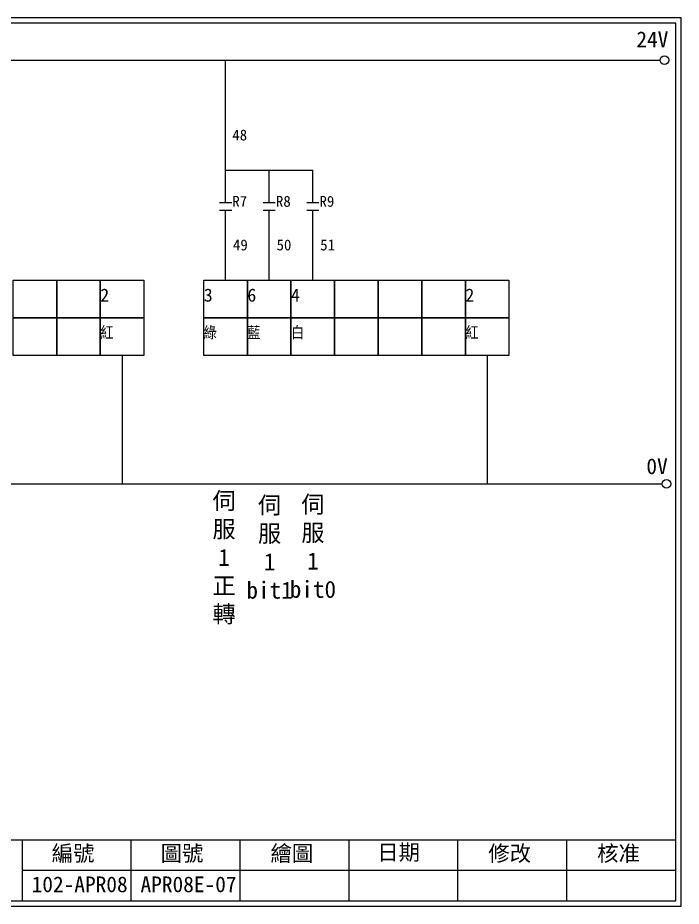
# Model space of a CAD drawing. Extents: x 926 to 1213, y -211 to -7.
# Drawn here: x 1060.4 to 1212.7, y -211.2 to -7.2 of the extents above; entities that cross this region are included whole.
import ezdxf

# ---------------------------------------------------------------- set-up
doc = ezdxf.new("R2010")
doc.units = 0
doc.layers.get('0').update_dxf_attribs({"linetype": 'CONTINUOUS'})
doc.layers.add('圖框層', color=7, linetype='CONTINUOUS')
doc.layers.add('標尺寸層', color=3, linetype='CONTINUOUS')
doc.styles.add('CNS', font='romanc.shx', dxfattribs={"bigfont": 'chineset.shx'})
doc.styles.add('STSL', font='KAIU.TTF')

msp = doc.modelspace()

# ---------------------------------------------------------------- linework, layer by layer
for points in [[(1059.35, -67.49), (1069.36, -67.49), (1069.36, -76.15), (1059.35, -76.15)], [(1069.36, -67.49), (1079.37, -67.49), (1079.37, -76.15), (1069.36, -76.15)], [(1079.37, -67.49), (1089.38, -67.49), (1089.38, -76.15), (1079.37, -76.15)], [(1103.13, -67.49), (1113.14, -67.49), (1113.14, -76.15), (1103.13, -76.15)], [(1113.14, -67.49), (1123.15, -67.49), (1123.15, -76.15), (1113.14, -76.15)], [(1123.15, -67.49), (1133.16, -67.49), (1133.16, -76.15), (1123.15, -76.15)], [(1133.16, -67.49), (1143.17, -67.49), (1143.17, -76.15), (1133.16, -76.15)], [(1143.17, -67.49), (1153.18, -67.49), (1153.18, -76.15), (1143.17, -76.15)], [(1153.18, -67.49), (1163.19, -67.49), (1163.19, -76.15), (1153.18, -76.15)], [(1163.19, -67.49), (1173.2, -67.49), (1173.2, -76.15), (1163.19, -76.15)], [(1059.35, -76.15), (1069.36, -76.15), (1069.36, -84.81), (1059.35, -84.81)], [(1069.36, -76.15), (1079.37, -76.15), (1079.37, -84.81), (1069.36, -84.81)], [(1079.37, -76.15), (1089.38, -76.15), (1089.38, -84.81), (1079.37, -84.81)], [(1103.13, -76.15), (1113.14, -76.15), (1113.14, -84.81), (1103.13, -84.81)], [(1113.14, -76.15), (1123.15, -76.15), (1123.15, -84.81), (1113.14, -84.81)], [(1123.15, -76.15), (1133.16, -76.15), (1133.16, -84.81), (1123.15, -84.81)], [(1133.16, -76.15), (1143.17, -76.15), (1143.17, -84.81), (1133.16, -84.81)], [(1143.17, -76.15), (1153.18, -76.15), (1153.18, -84.81), (1143.17, -84.81)], [(1153.18, -76.15), (1163.19, -76.15), (1163.19, -84.81), (1153.18, -84.81)], [(1163.19, -76.15), (1173.2, -76.15), (1173.2, -84.81), (1163.19, -84.81)]]:
    msp.add_lwpolyline(points, close=True)
for centre in [(1208.88, -16.99), (1209.36, -114.26)]:
    msp.add_circle(centre, 1)
at = {"layer": '圖框層', "color": 7}
for p, q in [((1212.74, -7.25), (925.74, -7.25)), ((1212.74, -211.22), (1212.74, -7.25)), ((1211.49, -8.5), (926.99, -8.5)), ((1211.49, -209.97), (1211.49, -8.5)), ((926.99, -195.97), (1211.49, -195.97)), ((1061.49, -209.97), (1061.49, -195.97)), ((1086.49, -209.97), (1086.49, -195.97)), ((1111.49, -209.97), (1111.49, -195.97)), ((1136.49, -209.97), (1136.49, -195.97)), ((1161.49, -209.97), (1161.49, -195.97)), ((1186.49, -209.97), (1186.49, -195.97)), ((1061.49, -202.97), (1211.49, -202.97)), ((926.99, -209.97), (1211.49, -209.97)), ((925.74, -211.22), (1212.74, -211.22))]:
    msp.add_line(p, q, dxfattribs=at)
at = {"layer": '標尺寸層', "color": 7}
for p, q in [((930.28, -16.99), (1207.88, -16.99)), ((930.49, -114.26), (1208.36, -114.26))]:
    msp.add_line(p, q, dxfattribs=at)
at = {"layer": '標尺寸層'}
for p, q in [((1108.14, -42.24), (1108.14, -16.99)), ((1108.14, -49.68), (1108.14, -42.24)), ((1108.14, -42.24), (1128.16, -42.24)), ((1118.15, -49.68), (1118.15, -42.24)), ((1128.16, -49.68), (1128.16, -42.24)), ((1106.74, -49.68), (1109.54, -49.68)), ((1116.75, -49.68), (1119.55, -49.68)), ((1126.76, -49.68), (1129.56, -49.68)), ((1106.74, -51.42), (1109.54, -51.42)), ((1108.14, -67.49), (1108.14, -51.42)), ((1116.75, -51.42), (1119.55, -51.42)), ((1118.15, -67.49), (1118.15, -51.42)), ((1126.76, -51.42), (1129.56, -51.42)), ((1128.16, -67.49), (1128.16, -51.42)), ((1084.38, -84.81), (1084.38, -114.26)), ((1168.2, -84.81), (1168.2, -114.26))]:
    msp.add_line(p, q, dxfattribs=at)

# ---------------------------------------------------------------- texts
at = {"char_height": 3, "width": 10.01, "attachment_point": 1}
for s, insert in [('2', (1079.37, -69.42)), ('3', (1103.13, -69.42)), ('6', (1113.14, -69.42)), ('4', (1123.15, -69.42)), ('2', (1163.19, -69.42)), ('{\\Fromanc,chineset|c136;紅}', (1079.37, -78.09)), ('{\\Fromanc,chineset|c136;綠}', (1103.13, -78.09)), ('{\\Fromanc,chineset|c136;藍}', (1113.14, -78.09)), ('{\\Fromanc,chineset|c136;白}', (1123.15, -78.09)), ('{\\Fromanc,chineset|c136;紅}', (1163.19, -78.09))]:
    msp.add_mtext(s, dxfattribs=dict(at, insert=insert))
at = {"layer": '圖框層', "color": 4, "style": 'STSL'}
for s, height, p in [('24V', 3.6, (1202.44, -14)), ('48', 2.5, (1109.68, -35.41)), ('R7', 2.5, (1109.68, -50.64)), ('R8', 2.5, (1119.69, -50.64)), ('R9', 2.5, (1129.7, -50.64)), ('49', 2.5, (1109.83, -60.65)), ('50', 2.5, (1119.84, -60.65)), ('51', 2.5, (1129.85, -60.65)), ('0V', 3.6, (1204.74, -112.01)), ('編號', 3.6, (1068.21, -200.88)), ('圖號', 3.6, (1093.21, -200.88)), ('繪圖', 3.6, (1118.44, -200.88)), ('日期', 3.6, (1142.96, -200.63)), ('修改', 3.6, (1168.44, -200.88)), ('核准', 3.6, (1193.44, -200.88)), ('102-APR08', 3.6, (1063.61, -207.99)), ('APR08E-07', 3.6, (1088.61, -207.99))]:
    msp.add_text(s, height=height, dxfattribs=at).set_placement(p)
at = {"layer": '標尺寸層', "color": 7, "char_height": 3.9, "width": 8.6627, "attachment_point": 5, "style": 'CNS'}
for s, insert in [('{\\fDFKai-SB|b0|i0|c136|p65;伺服\\P1\\P正轉}', (1107.79, -131.36)), ('{\\fDFKai-SB|b0|i0|c136|p65;伺服\\P1\\Pbit1}', (1118.24, -128.94)), ('{\\fDFKai-SB|b0|i0|c136|p65;伺服\\P1\\Pbit0}', (1128.19, -128.75))]:
    msp.add_mtext(s, dxfattribs=dict(at, insert=insert))

doc.saveas('drawing.dxf')
